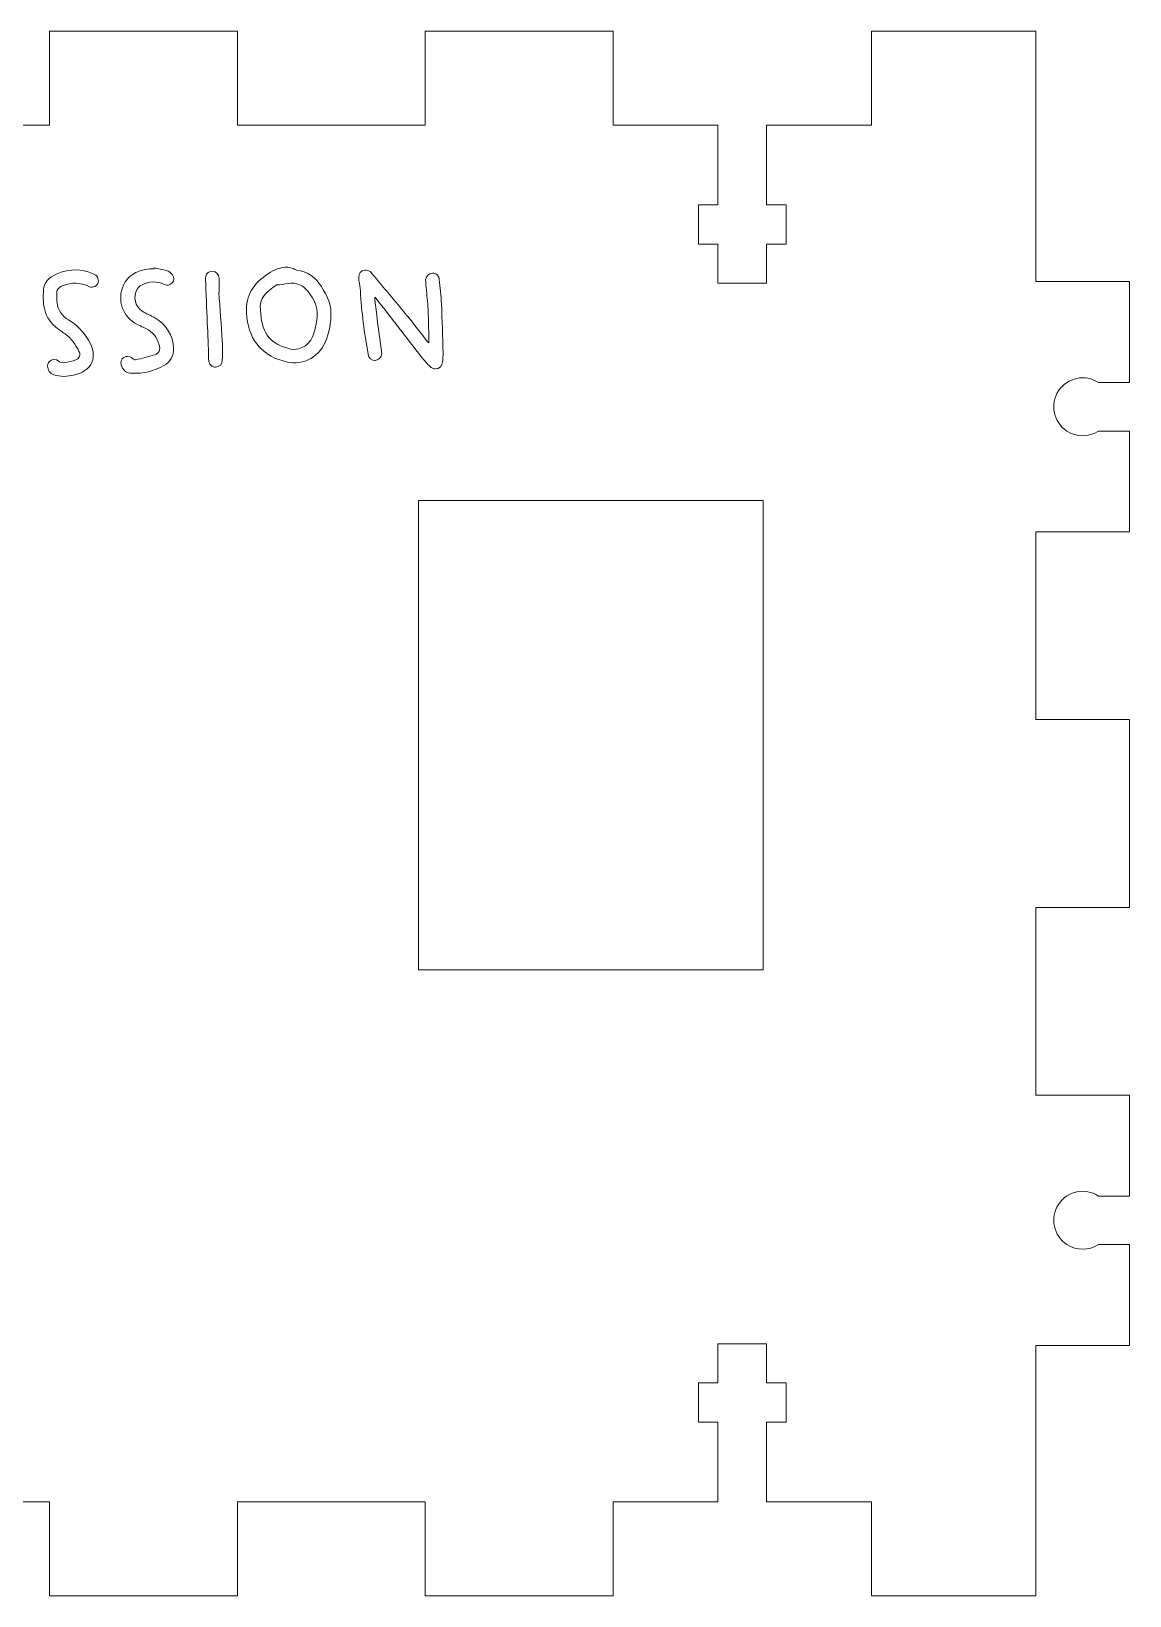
# Model space of a CAD drawing. Header units: inches. Extents: x 30 to 180, y 106 to 206.
# Drawn here: x 110.1 to 180.3, y 106 to 206 of the extents above; entities that cross this region are included whole.
import ezdxf

# ---------------------------------------------------------------- set-up
doc = ezdxf.new("R2010")
doc.units = ezdxf.units.IN
doc.header["$MEASUREMENT"] = 0

# ---------------------------------------------------------------- blocks, each defined once
blk = doc.blocks.new('block 2')
at = {"color": 7, "lineweight": 15, "true_color": 0xffffff}
blk.add_open_spline([(135.47, 186.12), (135.03, 186.69), (134.6, 187.26), (134.14, 187.81)], degree=3, dxfattribs=at)
blk = doc.blocks.new('block 3')
at = {"color": 7, "lineweight": 15, "true_color": 0xffffff}
blk.add_open_spline([(134.14, 187.81), (133.4, 188.71), (132.65, 189.61), (131.9, 190.5)], degree=3, dxfattribs=at)
blk = doc.blocks.new('block 4')
at = {"color": 7, "lineweight": 15, "true_color": 0xffffff}
blk.add_open_spline([(131.9, 190.5), (131.77, 190.71), (131.5, 190.78), (131.28, 190.67)], degree=3, dxfattribs=at)
blk = doc.blocks.new('block 5')
at = {"color": 7, "lineweight": 15, "true_color": 0xffffff}
blk.add_open_spline([(131.28, 190.67), (131.07, 190.57), (131.02, 190.37), (131.07, 190.06)], degree=3, dxfattribs=at)
blk = doc.blocks.new('block 6')
at = {"color": 7, "lineweight": 15, "true_color": 0xffffff}
blk.add_open_spline([(131.07, 190.06), (131.12, 189.84), (131.15, 189.62), (131.16, 189.39)], degree=3, dxfattribs=at)
blk = doc.blocks.new('block 7')
at = {"color": 7, "lineweight": 15, "true_color": 0xffffff}
blk.add_open_spline([(131.16, 189.39), (131.24, 188.05), (131.4, 186.7), (131.65, 185.38)], degree=3, dxfattribs=at)
blk = doc.blocks.new('block 8')
at = {"color": 7, "lineweight": 15, "true_color": 0xffffff}
blk.add_open_spline([(131.65, 185.38), (131.65, 185.37), (131.65, 185.35), (131.65, 185.34)], degree=3, dxfattribs=at)
blk = doc.blocks.new('block 9')
at = {"color": 7, "lineweight": 15, "true_color": 0xffffff}
blk.add_open_spline([(131.65, 185.34), (131.67, 185.1), (131.89, 184.93), (132.13, 184.95)], degree=3, dxfattribs=at)
blk = doc.blocks.new('block 10')
at = {"color": 7, "lineweight": 15, "true_color": 0xffffff}
blk.add_open_spline([(132.13, 184.95), (132.14, 184.95), (132.15, 184.95), (132.15, 184.96)], degree=3, dxfattribs=at)
blk = doc.blocks.new('block 11')
at = {"color": 7, "lineweight": 15, "true_color": 0xffffff}
blk.add_open_spline([(132.15, 184.96), (132.4, 185.01), (132.56, 185.25), (132.51, 185.49)], degree=3, dxfattribs=at)
blk = doc.blocks.new('block 12')
at = {"color": 7, "lineweight": 15, "true_color": 0xffffff}
blk.add_open_spline([(132.51, 185.49), (132.48, 185.77), (132.43, 186.05), (132.4, 186.33)], degree=3, dxfattribs=at)
blk = doc.blocks.new('block 13')
at = {"color": 7, "lineweight": 15, "true_color": 0xffffff}
blk.add_open_spline([(132.4, 186.33), (132.29, 187.15), (132.19, 187.97), (132.09, 188.8)], degree=3, dxfattribs=at)
blk = doc.blocks.new('block 14')
at = {"color": 7, "lineweight": 15, "true_color": 0xffffff}
blk.add_open_spline([(132.09, 188.8), (132.09, 188.87), (132.09, 188.93), (132.09, 189)], degree=3, dxfattribs=at)
blk = doc.blocks.new('block 15')
at = {"color": 7, "lineweight": 15, "true_color": 0xffffff}
blk.add_open_spline([(132.16, 188.92), (133.14, 187.67), (134.11, 186.41), (135.07, 185.17)], degree=3, dxfattribs=at)
blk = doc.blocks.new('block 16')
at = {"color": 7, "lineweight": 15, "true_color": 0xffffff}
blk.add_open_spline([(135.07, 185.17), (135.24, 184.95), (135.42, 184.74), (135.62, 184.56)], degree=3, dxfattribs=at)
blk = doc.blocks.new('block 17')
at = {"color": 7, "lineweight": 15, "true_color": 0xffffff}
blk.add_open_spline([(135.62, 184.56), (135.7, 184.47), (135.82, 184.42), (135.94, 184.41)], degree=3, dxfattribs=at)
blk = doc.blocks.new('block 18')
at = {"color": 7, "lineweight": 15, "true_color": 0xffffff}
blk.add_open_spline([(135.94, 184.41), (136.2, 184.41), (136.4, 184.61), (136.41, 184.87)], degree=3, dxfattribs=at)
blk = doc.blocks.new('block 19')
at = {"color": 7, "lineweight": 15, "true_color": 0xffffff}
blk.add_open_spline([(136.41, 184.87), (136.43, 185.06), (136.45, 185.25), (136.44, 185.44)], degree=3, dxfattribs=at)
blk = doc.blocks.new('block 20')
at = {"color": 7, "lineweight": 15, "true_color": 0xffffff}
blk.add_open_spline([(136.44, 185.44), (136.41, 186.48), (136.38, 187.51), (136.34, 188.57)], degree=3, dxfattribs=at)
blk = doc.blocks.new('block 21')
at = {"color": 7, "lineweight": 15, "true_color": 0xffffff}
blk.add_open_spline([(136.34, 188.57), (136.31, 189.08), (136.26, 189.62), (136.2, 190.14)], degree=3, dxfattribs=at)
blk = doc.blocks.new('block 22')
at = {"color": 7, "lineweight": 15, "true_color": 0xffffff}
blk.add_open_spline([(136.2, 190.14), (136.2, 190.19), (136.18, 190.24), (136.16, 190.28)], degree=3, dxfattribs=at)
blk = doc.blocks.new('block 23')
at = {"color": 7, "lineweight": 15, "true_color": 0xffffff}
blk.add_open_spline([(136.16, 190.28), (136.06, 190.5), (135.81, 190.59), (135.59, 190.49)], degree=3, dxfattribs=at)
blk = doc.blocks.new('block 24')
at = {"color": 7, "lineweight": 15, "true_color": 0xffffff}
blk.add_open_spline([(135.59, 190.49), (135.4, 190.4), (135.29, 190.18), (135.33, 189.97)], degree=3, dxfattribs=at)
blk = doc.blocks.new('block 25')
at = {"color": 7, "lineweight": 15, "true_color": 0xffffff}
blk.add_open_spline([(135.33, 189.97), (135.37, 189.51), (135.42, 189.03), (135.46, 188.56)], degree=3, dxfattribs=at)
blk = doc.blocks.new('block 26')
at = {"color": 7, "lineweight": 15, "true_color": 0xffffff}
blk.add_open_spline([(135.46, 188.56), (135.49, 188.08), (135.51, 187.6), (135.51, 187.12)], degree=3, dxfattribs=at)
blk = doc.blocks.new('block 27')
at = {"color": 7, "lineweight": 15, "true_color": 0xffffff}
blk.add_open_spline([(135.51, 187.12), (135.53, 186.77), (135.53, 186.42), (135.53, 186.07)], degree=3, dxfattribs=at)
blk = doc.blocks.new('block 28')
at = {"color": 7, "lineweight": 15, "true_color": 0xffffff}
blk.add_open_spline([(135.53, 186.07), (135.51, 186.08), (135.49, 186.1), (135.47, 186.12)], degree=3, dxfattribs=at)
blk = doc.blocks.new('block 84')
at = {"color": 7, "lineweight": 15, "true_color": 0xffffff}
blk.add_open_spline([(127.1, 190.73), (127.02, 190.75), (126.95, 190.78), (126.88, 190.82)], degree=3, dxfattribs=at)
blk = doc.blocks.new('block 85')
at = {"color": 7, "lineweight": 15, "true_color": 0xffffff}
blk.add_open_spline([(126.88, 190.82), (126.76, 190.87), (126.64, 190.9), (126.52, 190.92)], degree=3, dxfattribs=at)
blk = doc.blocks.new('block 86')
at = {"color": 7, "lineweight": 15, "true_color": 0xffffff}
blk.add_open_spline([(126.52, 190.92), (126.07, 190.91), (125.64, 190.76), (125.27, 190.49)], degree=3, dxfattribs=at)
blk = doc.blocks.new('block 87')
at = {"color": 7, "lineweight": 15, "true_color": 0xffffff}
blk.add_open_spline([(125.27, 190.49), (124.36, 189.91), (123.81, 189.14), (123.88, 187.99)], degree=3, dxfattribs=at)
blk = doc.blocks.new('block 88')
at = {"color": 7, "lineweight": 15, "true_color": 0xffffff}
blk.add_open_spline([(123.88, 187.99), (123.98, 186.39), (124.75, 185.34), (126.22, 184.92)], degree=3, dxfattribs=at)
blk = doc.blocks.new('block 89')
at = {"color": 7, "lineweight": 15, "true_color": 0xffffff}
blk.add_open_spline([(126.22, 184.92), (127.3, 184.54), (128.49, 185.08), (128.92, 186.14)], degree=3, dxfattribs=at)
blk = doc.blocks.new('block 90')
at = {"color": 7, "lineweight": 15, "true_color": 0xffffff}
blk.add_open_spline([(128.92, 186.14), (129.17, 186.74), (129.29, 187.38), (129.28, 188.02)], degree=3, dxfattribs=at)
blk = doc.blocks.new('block 91')
at = {"color": 7, "lineweight": 15, "true_color": 0xffffff}
blk.add_open_spline([(129.28, 188.02), (129.3, 188.57), (128.99, 189.12), (128.67, 189.67)], degree=3, dxfattribs=at)
blk = doc.blocks.new('block 92')
at = {"color": 7, "lineweight": 15, "true_color": 0xffffff}
blk.add_open_spline([(128.67, 189.67), (128.34, 190.25), (127.76, 190.64), (127.1, 190.73)], degree=3, dxfattribs=at)
blk = doc.blocks.new('block 152')
at = {"color": 7, "lineweight": 15, "true_color": 0xffffff}
blk.add_open_spline([(122.13, 190.21), (122.14, 190.44), (121.96, 190.64), (121.73, 190.65)], degree=3, dxfattribs=at)
blk = doc.blocks.new('block 153')
at = {"color": 7, "lineweight": 15, "true_color": 0xffffff}
blk.add_open_spline([(121.73, 190.65), (121.52, 190.67), (121.32, 190.53), (121.28, 190.32)], degree=3, dxfattribs=at)
blk = doc.blocks.new('block 154')
at = {"color": 7, "lineweight": 15, "true_color": 0xffffff}
blk.add_open_spline([(121.28, 190.32), (121.27, 190.26), (121.26, 190.2), (121.26, 190.14)], degree=3, dxfattribs=at)
blk = doc.blocks.new('block 155')
at = {"color": 7, "lineweight": 15, "true_color": 0xffffff}
blk.add_open_spline([(121.26, 190.14), (121.3, 189.21), (121.34, 188.28), (121.38, 187.36)], degree=3, dxfattribs=at)
blk = doc.blocks.new('block 156')
at = {"color": 7, "lineweight": 15, "true_color": 0xffffff}
blk.add_open_spline([(121.38, 187.36), (121.41, 186.6), (121.46, 185.85), (121.46, 185.09)], degree=3, dxfattribs=at)
blk = doc.blocks.new('block 157')
at = {"color": 7, "lineweight": 15, "true_color": 0xffffff}
blk.add_open_spline([(121.46, 185.09), (121.46, 184.78), (121.58, 184.56), (121.83, 184.52)], degree=3, dxfattribs=at)
blk = doc.blocks.new('block 158')
at = {"color": 7, "lineweight": 15, "true_color": 0xffffff}
blk.add_open_spline([(121.83, 184.52), (121.86, 184.52), (121.88, 184.52), (121.9, 184.52)], degree=3, dxfattribs=at)
blk = doc.blocks.new('block 159')
at = {"color": 7, "lineweight": 15, "true_color": 0xffffff}
blk.add_open_spline([(121.9, 184.52), (122.15, 184.53), (122.34, 184.73), (122.33, 184.97)], degree=3, dxfattribs=at)
blk = doc.blocks.new('block 160')
at = {"color": 7, "lineweight": 15, "true_color": 0xffffff}
blk.add_open_spline([(122.33, 184.97), (122.36, 185.38), (122.36, 185.79), (122.33, 186.2)], degree=3, dxfattribs=at)
blk = doc.blocks.new('block 161')
at = {"color": 7, "lineweight": 15, "true_color": 0xffffff}
blk.add_open_spline([(122.33, 186.2), (122.27, 187.23), (122.19, 188.27), (122.12, 189.3)], degree=3, dxfattribs=at)
blk = doc.blocks.new('block 162')
at = {"color": 7, "lineweight": 15, "true_color": 0xffffff}
blk.add_open_spline([(113.78, 186.25), (113.47, 186.78), (113.04, 187.23), (112.52, 187.55)], degree=3, dxfattribs=at)
blk = doc.blocks.new('block 163')
at = {"color": 7, "lineweight": 15, "true_color": 0xffffff}
blk.add_open_spline([(112.52, 187.55), (112.11, 187.77), (111.83, 188.18), (111.78, 188.64)], degree=3, dxfattribs=at)
blk = doc.blocks.new('block 164')
at = {"color": 7, "lineweight": 15, "true_color": 0xffffff}
blk.add_open_spline([(111.78, 188.64), (111.76, 188.79), (111.76, 188.94), (111.76, 189.09), (111.76, 189.51), (111.81, 189.59), (112.19, 189.75)], degree=3, knots=[0, 0, 0, 0, 1, 1, 1, 2, 2, 2, 2], dxfattribs=at)
blk = doc.blocks.new('block 165')
at = {"color": 7, "lineweight": 15, "true_color": 0xffffff}
blk.add_open_spline([(112.19, 189.75), (112.7, 189.95), (113.27, 189.93), (113.76, 189.7)], degree=3, dxfattribs=at)
blk = doc.blocks.new('block 166')
at = {"color": 7, "lineweight": 15, "true_color": 0xffffff}
blk.add_open_spline([(113.76, 189.7), (113.77, 189.69), (113.77, 189.69), (113.77, 189.69), (113.99, 189.57), (114.26, 189.65), (114.38, 189.86)], degree=3, knots=[0, 0, 0, 0, 1, 1, 1, 2, 2, 2, 2], dxfattribs=at)
blk = doc.blocks.new('block 167')
at = {"color": 7, "lineweight": 15, "true_color": 0xffffff}
blk.add_open_spline([(114.38, 189.86), (114.48, 190.08), (114.39, 190.33), (114.18, 190.44)], degree=3, dxfattribs=at)
blk = doc.blocks.new('block 168')
at = {"color": 7, "lineweight": 15, "true_color": 0xffffff}
blk.add_open_spline([(114.18, 190.44), (114.15, 190.46), (114.12, 190.47), (114.09, 190.49)], degree=3, dxfattribs=at)
blk = doc.blocks.new('block 169')
at = {"color": 7, "lineweight": 15, "true_color": 0xffffff}
blk.add_open_spline([(114.09, 190.49), (113.22, 190.88), (112.22, 190.81), (111.42, 190.3)], degree=3, dxfattribs=at)
blk = doc.blocks.new('block 170')
at = {"color": 7, "lineweight": 15, "true_color": 0xffffff}
blk.add_open_spline([(111.42, 190.3), (111.14, 190.13), (110.95, 189.84), (110.92, 189.51)], degree=3, dxfattribs=at)
blk = doc.blocks.new('block 171')
at = {"color": 7, "lineweight": 15, "true_color": 0xffffff}
blk.add_open_spline([(110.92, 189.51), (110.82, 188.45), (111, 187.47), (112.02, 186.84)], degree=3, dxfattribs=at)
blk = doc.blocks.new('block 172')
at = {"color": 7, "lineweight": 15, "true_color": 0xffffff}
blk.add_open_spline([(112.02, 186.84), (112.11, 186.78), (112.2, 186.72), (112.29, 186.65)], degree=3, dxfattribs=at)
blk = doc.blocks.new('block 173')
at = {"color": 7, "lineweight": 15, "true_color": 0xffffff}
blk.add_open_spline([(112.29, 186.65), (112.68, 186.36), (112.98, 185.97), (113.18, 185.53)], degree=3, dxfattribs=at)
blk = doc.blocks.new('block 174')
at = {"color": 7, "lineweight": 15, "true_color": 0xffffff}
blk.add_open_spline([(113.18, 185.53), (113.21, 185.5), (113.22, 185.46), (113.23, 185.43), (113.29, 185.24), (113.18, 185.05), (112.99, 184.99)], degree=3, knots=[0, 0, 0, 0, 1, 1, 1, 2, 2, 2, 2], dxfattribs=at)
blk = doc.blocks.new('block 175')
at = {"color": 7, "lineweight": 15, "true_color": 0xffffff}
blk.add_open_spline([(112.99, 184.99), (112.75, 184.9), (112.5, 184.84), (112.25, 184.81)], degree=3, dxfattribs=at)
blk = doc.blocks.new('block 176')
at = {"color": 7, "lineweight": 15, "true_color": 0xffffff}
blk.add_open_spline([(112.25, 184.81), (112.1, 184.78), (111.96, 184.82), (111.85, 184.93)], degree=3, dxfattribs=at)
blk = doc.blocks.new('block 177')
at = {"color": 7, "lineweight": 15, "true_color": 0xffffff}
blk.add_open_spline([(111.85, 184.93), (111.74, 185.04), (111.55, 185.06), (111.41, 184.97)], degree=3, dxfattribs=at)
blk = doc.blocks.new('block 178')
at = {"color": 7, "lineweight": 15, "true_color": 0xffffff}
blk.add_open_spline([(111.41, 184.97), (111.27, 184.9), (111.18, 184.75), (111.18, 184.59)], degree=3, dxfattribs=at)
blk = doc.blocks.new('block 179')
at = {"color": 7, "lineweight": 15, "true_color": 0xffffff}
blk.add_open_spline([(111.18, 184.59), (111.17, 184.34), (111.34, 184.11), (111.58, 184.03)], degree=3, dxfattribs=at)
blk = doc.blocks.new('block 180')
at = {"color": 7, "lineweight": 15, "true_color": 0xffffff}
blk.add_open_spline([(111.58, 184.03), (111.79, 183.98), (112, 183.95), (112.21, 183.92)], degree=3, dxfattribs=at)
blk = doc.blocks.new('block 181')
at = {"color": 7, "lineweight": 15, "true_color": 0xffffff}
blk.add_open_spline([(112.21, 183.92), (112.46, 183.95), (112.65, 183.97), (112.83, 184.01)], degree=3, dxfattribs=at)
blk = doc.blocks.new('block 182')
at = {"color": 7, "lineweight": 15, "true_color": 0xffffff}
blk.add_open_spline([(112.83, 184.01), (114.05, 184.27), (114.44, 185.19), (113.78, 186.25)], degree=3, dxfattribs=at)
blk = doc.blocks.new('block 183')
at = {"color": 7, "lineweight": 15, "true_color": 0xffffff}
blk.add_open_spline([(117.96, 190.81), (117.87, 190.82), (117.77, 190.82), (117.68, 190.81)], degree=3, dxfattribs=at)
blk = doc.blocks.new('block 184')
at = {"color": 7, "lineweight": 15, "true_color": 0xffffff}
blk.add_open_spline([(117.68, 190.81), (117.07, 190.73), (116.51, 190.55), (116.16, 190)], degree=3, dxfattribs=at)
blk = doc.blocks.new('block 185')
at = {"color": 7, "lineweight": 15, "true_color": 0xffffff}
blk.add_open_spline([(116.16, 190), (116.15, 189.98), (116.13, 189.96), (116.12, 189.94)], degree=3, dxfattribs=at)
blk = doc.blocks.new('block 186')
at = {"color": 7, "lineweight": 15, "true_color": 0xffffff}
blk.add_open_spline([(116.12, 189.94), (115.58, 189.04), (115.86, 187.88), (116.75, 187.34)], degree=3, dxfattribs=at)
blk = doc.blocks.new('block 187')
at = {"color": 7, "lineweight": 15, "true_color": 0xffffff}
blk.add_open_spline([(116.75, 187.34), (116.98, 187.21), (117.22, 187.09), (117.46, 186.99)], degree=3, dxfattribs=at)
blk = doc.blocks.new('block 188')
at = {"color": 7, "lineweight": 15, "true_color": 0xffffff}
blk.add_open_spline([(117.46, 186.99), (117.88, 186.79), (118.19, 186.41), (118.3, 185.96)], degree=3, dxfattribs=at)
blk = doc.blocks.new('block 189')
at = {"color": 7, "lineweight": 15, "true_color": 0xffffff}
blk.add_open_spline([(118.3, 185.96), (118.4, 185.62), (118.33, 185.42), (118, 185.31)], degree=3, dxfattribs=at)
blk = doc.blocks.new('block 190')
at = {"color": 7, "lineweight": 15, "true_color": 0xffffff}
blk.add_open_spline([(118, 185.31), (117.61, 185.18), (117.2, 185.07), (116.8, 185)], degree=3, dxfattribs=at)
blk = doc.blocks.new('block 191')
at = {"color": 7, "lineweight": 15, "true_color": 0xffffff}
blk.add_open_spline([(116.8, 185), (116.73, 184.98), (116.63, 185.05), (116.56, 185.11)], degree=3, dxfattribs=at)
blk = doc.blocks.new('block 192')
at = {"color": 7, "lineweight": 15, "true_color": 0xffffff}
blk.add_open_spline([(116.56, 185.11), (116.41, 185.23), (116.2, 185.24), (116.04, 185.14)], degree=3, dxfattribs=at)
blk = doc.blocks.new('block 193')
at = {"color": 7, "lineweight": 15, "true_color": 0xffffff}
blk.add_open_spline([(116.04, 185.14), (115.89, 185.04), (115.82, 184.85), (115.87, 184.67)], degree=3, dxfattribs=at)
blk = doc.blocks.new('block 194')
at = {"color": 7, "lineweight": 15, "true_color": 0xffffff}
blk.add_open_spline([(115.87, 184.67), (115.95, 184.35), (116.24, 184.12), (116.57, 184.13)], degree=3, dxfattribs=at)
blk = doc.blocks.new('block 195')
at = {"color": 7, "lineweight": 15, "true_color": 0xffffff}
blk.add_open_spline([(116.57, 184.13), (117.28, 184.1), (117.98, 184.27), (118.6, 184.63)], degree=3, dxfattribs=at)
blk = doc.blocks.new('block 196')
at = {"color": 7, "lineweight": 15, "true_color": 0xffffff}
blk.add_open_spline([(118.6, 184.63), (119, 184.83), (119.25, 185.25), (119.22, 185.71)], degree=3, dxfattribs=at)
blk = doc.blocks.new('block 197')
at = {"color": 7, "lineweight": 15, "true_color": 0xffffff}
blk.add_open_spline([(119.22, 185.71), (119.2, 186.53), (118.74, 187.28), (118.02, 187.68)], degree=3, dxfattribs=at)
blk = doc.blocks.new('block 198')
at = {"color": 7, "lineweight": 15, "true_color": 0xffffff}
blk.add_open_spline([(118.02, 187.68), (117.76, 187.83), (117.48, 187.95), (117.22, 188.1)], degree=3, dxfattribs=at)
blk = doc.blocks.new('block 199')
at = {"color": 7, "lineweight": 15, "true_color": 0xffffff}
blk.add_open_spline([(117.22, 188.1), (116.76, 188.41), (116.62, 189.03), (116.9, 189.51)], degree=3, dxfattribs=at)
blk = doc.blocks.new('block 200')
at = {"color": 7, "lineweight": 15, "true_color": 0xffffff}
blk.add_open_spline([(116.9, 189.51), (116.96, 189.62), (117.06, 189.71), (117.18, 189.77)], degree=3, dxfattribs=at)
blk = doc.blocks.new('block 201')
at = {"color": 7, "lineweight": 15, "true_color": 0xffffff}
blk.add_open_spline([(117.18, 189.77), (117.63, 190.02), (118.17, 190.04), (118.63, 189.81)], degree=3, dxfattribs=at)
blk = doc.blocks.new('block 202')
at = {"color": 7, "lineweight": 15, "true_color": 0xffffff}
blk.add_open_spline([(118.63, 189.81), (118.8, 189.72), (119.01, 189.76), (119.14, 189.91)], degree=3, dxfattribs=at)
blk = doc.blocks.new('block 203')
at = {"color": 7, "lineweight": 15, "true_color": 0xffffff}
blk.add_open_spline([(119.14, 189.91), (119.27, 190.05), (119.28, 190.26), (119.16, 190.42)], degree=3, dxfattribs=at)
blk = doc.blocks.new('block 204')
at = {"color": 7, "lineweight": 15, "true_color": 0xffffff}
blk.add_open_spline([(119.16, 190.42), (119.06, 190.55), (118.93, 190.65), (118.78, 190.7)], degree=3, dxfattribs=at)
blk = doc.blocks.new('block 205')
at = {"color": 7, "lineweight": 15, "true_color": 0xffffff}
blk.add_open_spline([(118.78, 190.7), (118.52, 190.77), (118.25, 190.82), (117.98, 190.86)], degree=3, dxfattribs=at)
blk = doc.blocks.new('block 206')
at = {"color": 7, "lineweight": 15, "true_color": 0xffffff}
blk.add_open_spline([(124.78, 188.18), (124.81, 186.81), (125.33, 186.06), (126.45, 185.75)], degree=3, dxfattribs=at)
blk = doc.blocks.new('block 207')
at = {"color": 7, "lineweight": 15, "true_color": 0xffffff}
blk.add_open_spline([(126.45, 185.75), (127.11, 185.49), (127.85, 185.82), (128.1, 186.47)], degree=3, dxfattribs=at)
blk = doc.blocks.new('block 208')
at = {"color": 7, "lineweight": 15, "true_color": 0xffffff}
blk.add_open_spline([(128.1, 186.47), (128.12, 186.5), (128.13, 186.53), (128.14, 186.56)], degree=3, dxfattribs=at)
blk = doc.blocks.new('block 209')
at = {"color": 7, "lineweight": 15, "true_color": 0xffffff}
blk.add_open_spline([(128.14, 186.56), (128.27, 186.93), (128.35, 187.31), (128.39, 187.69)], degree=3, dxfattribs=at)
blk = doc.blocks.new('block 210')
at = {"color": 7, "lineweight": 15, "true_color": 0xffffff}
blk.add_open_spline([(128.39, 187.69), (128.48, 188.45), (128.1, 189.04), (127.62, 189.58)], degree=3, dxfattribs=at)
blk = doc.blocks.new('block 211')
at = {"color": 7, "lineweight": 15, "true_color": 0xffffff}
blk.add_open_spline([(127.62, 189.58), (127.52, 189.67), (127.4, 189.74), (127.27, 189.78)], degree=3, dxfattribs=at)
blk = doc.blocks.new('block 212')
at = {"color": 7, "lineweight": 15, "true_color": 0xffffff}
blk.add_open_spline([(127.27, 189.78), (126.79, 190.04), (126.3, 189.78), (125.82, 189.78)], degree=3, dxfattribs=at)
blk = doc.blocks.new('block 213')
at = {"color": 7, "lineweight": 15, "true_color": 0xffffff}
blk.add_open_spline([(125.82, 189.78), (125.8, 189.78), (125.79, 189.78), (125.78, 189.77)], degree=3, dxfattribs=at)
blk = doc.blocks.new('block 214')
at = {"color": 7, "lineweight": 15, "true_color": 0xffffff}
blk.add_open_spline([(125.78, 189.77), (125.2, 189.36), (124.66, 188.93), (124.78, 188.18)], degree=3, dxfattribs=at)
blk = doc.blocks.new('block 245')
at = {"color": 7, "lineweight": 15, "true_color": 0xffffff}
blk.add_lwpolyline([(134.88, 145.99), (156.88, 145.99)], dxfattribs=at)
blk = doc.blocks.new('block 246')
at = {"color": 7, "lineweight": 15, "true_color": 0xffffff}
blk.add_lwpolyline([(156.88, 145.99), (156.88, 175.99)], dxfattribs=at)
blk = doc.blocks.new('block 247')
at = {"color": 7, "lineweight": 15, "true_color": 0xffffff}
blk.add_lwpolyline([(156.88, 175.99), (134.88, 175.99)], dxfattribs=at)
blk = doc.blocks.new('block 248')
at = {"color": 7, "lineweight": 15, "true_color": 0xffffff}
blk.add_lwpolyline([(134.88, 175.99), (134.88, 145.99)], dxfattribs=at)
blk = doc.blocks.new('block 249')
at = {"color": 7, "lineweight": 15, "true_color": 0xffffff}
blk.add_lwpolyline([(132.09, 189), (132.16, 188.92)], dxfattribs=at)
blk = doc.blocks.new('block 255')
at = {"color": 7, "lineweight": 15, "true_color": 0xffffff}
blk.add_lwpolyline([(122.12, 189.3), (122.13, 189.29)], dxfattribs=at)
blk = doc.blocks.new('block 256')
at = {"color": 7, "lineweight": 15, "true_color": 0xffffff}
blk.add_lwpolyline([(122.13, 189.29), (122.13, 190.21)], dxfattribs=at)
blk = doc.blocks.new('block 257')
at = {"color": 7, "lineweight": 15, "true_color": 0xffffff}
blk.add_lwpolyline([(117.98, 190.86), (117.96, 190.81)], dxfattribs=at)
blk = doc.blocks.new('block 258')
at = {"color": 7, "lineweight": 15, "true_color": 0xffffff}
blk.add_lwpolyline([(180.3, 173.99), (180.3, 180.44)], dxfattribs=at)
blk = doc.blocks.new('block 259')
at = {"color": 7, "lineweight": 15, "true_color": 0xffffff}
blk.add_lwpolyline([(180.3, 173.99), (174.3, 173.99)], dxfattribs=at)
blk = doc.blocks.new('block 260')
at = {"color": 7, "lineweight": 15, "true_color": 0xffffff}
blk.add_lwpolyline([(174.3, 173.99), (174.3, 161.99)], dxfattribs=at)
blk = doc.blocks.new('block 261')
at = {"color": 7, "lineweight": 15, "true_color": 0xffffff}
blk.add_lwpolyline([(174.3, 161.99), (180.3, 161.99)], dxfattribs=at)
blk = doc.blocks.new('block 262')
at = {"color": 7, "lineweight": 15, "true_color": 0xffffff}
blk.add_lwpolyline([(180.3, 161.99), (180.3, 149.99)], dxfattribs=at)
blk = doc.blocks.new('block 263')
at = {"color": 7, "lineweight": 15, "true_color": 0xffffff}
blk.add_lwpolyline([(180.3, 149.99), (174.3, 149.99)], dxfattribs=at)
blk = doc.blocks.new('block 264')
at = {"color": 7, "lineweight": 15, "true_color": 0xffffff}
blk.add_lwpolyline([(174.3, 149.99), (174.3, 137.99)], dxfattribs=at)
blk = doc.blocks.new('block 265')
at = {"color": 7, "lineweight": 15, "true_color": 0xffffff}
blk.add_lwpolyline([(174.3, 137.99), (180.3, 137.99)], dxfattribs=at)
blk = doc.blocks.new('block 266')
at = {"color": 7, "lineweight": 15, "true_color": 0xffffff}
blk.add_lwpolyline([(180.3, 137.99), (180.3, 131.54)], dxfattribs=at)
blk = doc.blocks.new('block 267')
at = {"color": 7, "lineweight": 15, "true_color": 0xffffff}
blk.add_lwpolyline([(180.3, 131.54), (178.31, 131.54)], dxfattribs=at)
blk = doc.blocks.new('block 268')
at = {"color": 7, "lineweight": 15, "true_color": 0xffffff}
blk.add_lwpolyline([(180.3, 128.44), (178.31, 128.44)], dxfattribs=at)
blk = doc.blocks.new('block 269')
at = {"color": 7, "lineweight": 15, "true_color": 0xffffff}
blk.add_lwpolyline([(180.3, 128.44), (180.3, 121.99)], dxfattribs=at)
blk = doc.blocks.new('block 270')
at = {"color": 7, "lineweight": 15, "true_color": 0xffffff}
blk.add_lwpolyline([(180.3, 121.99), (174.3, 121.99)], dxfattribs=at)
blk = doc.blocks.new('block 271')
at = {"color": 7, "lineweight": 15, "true_color": 0xffffff}
blk.add_lwpolyline([(174.3, 121.99), (174.3, 105.99)], dxfattribs=at)
blk = doc.blocks.new('block 272')
at = {"color": 7, "lineweight": 15, "true_color": 0xffffff}
blk.add_lwpolyline([(174.3, 105.99), (163.8, 105.99)], dxfattribs=at)
blk = doc.blocks.new('block 273')
at = {"color": 7, "lineweight": 15, "true_color": 0xffffff}
blk.add_lwpolyline([(163.8, 105.99), (163.8, 111.99)], dxfattribs=at)
blk = doc.blocks.new('block 274')
at = {"color": 7, "lineweight": 15, "true_color": 0xffffff}
blk.add_lwpolyline([(163.8, 111.99), (157.1, 111.99)], dxfattribs=at)
blk = doc.blocks.new('block 275')
at = {"color": 7, "lineweight": 15, "true_color": 0xffffff}
blk.add_lwpolyline([(157.1, 111.99), (157.1, 117.09)], dxfattribs=at)
blk = doc.blocks.new('block 276')
at = {"color": 7, "lineweight": 15, "true_color": 0xffffff}
blk.add_lwpolyline([(157.1, 117.09), (158.35, 117.09)], dxfattribs=at)
blk = doc.blocks.new('block 277')
at = {"color": 7, "lineweight": 15, "true_color": 0xffffff}
blk.add_lwpolyline([(158.35, 117.09), (158.35, 119.59)], dxfattribs=at)
blk = doc.blocks.new('block 278')
at = {"color": 7, "lineweight": 15, "true_color": 0xffffff}
blk.add_lwpolyline([(158.35, 119.59), (157.1, 119.59)], dxfattribs=at)
blk = doc.blocks.new('block 279')
at = {"color": 7, "lineweight": 15, "true_color": 0xffffff}
blk.add_lwpolyline([(157.1, 119.59), (157.1, 122.09)], dxfattribs=at)
blk = doc.blocks.new('block 280')
at = {"color": 7, "lineweight": 15, "true_color": 0xffffff}
blk.add_lwpolyline([(157.1, 122.09), (154, 122.09)], dxfattribs=at)
blk = doc.blocks.new('block 281')
at = {"color": 7, "lineweight": 15, "true_color": 0xffffff}
blk.add_lwpolyline([(154, 122.09), (154, 119.59)], dxfattribs=at)
blk = doc.blocks.new('block 282')
at = {"color": 7, "lineweight": 15, "true_color": 0xffffff}
blk.add_lwpolyline([(154, 119.59), (152.75, 119.59)], dxfattribs=at)
blk = doc.blocks.new('block 283')
at = {"color": 7, "lineweight": 15, "true_color": 0xffffff}
blk.add_lwpolyline([(152.75, 119.59), (152.75, 117.09)], dxfattribs=at)
blk = doc.blocks.new('block 284')
at = {"color": 7, "lineweight": 15, "true_color": 0xffffff}
blk.add_lwpolyline([(152.75, 117.09), (154, 117.09)], dxfattribs=at)
blk = doc.blocks.new('block 285')
at = {"color": 7, "lineweight": 15, "true_color": 0xffffff}
blk.add_lwpolyline([(154, 117.09), (154, 111.99)], dxfattribs=at)
blk = doc.blocks.new('block 286')
at = {"color": 7, "lineweight": 15, "true_color": 0xffffff}
blk.add_lwpolyline([(154, 111.99), (147.3, 111.99)], dxfattribs=at)
blk = doc.blocks.new('block 287')
at = {"color": 7, "lineweight": 15, "true_color": 0xffffff}
blk.add_lwpolyline([(147.3, 111.99), (147.3, 105.99)], dxfattribs=at)
blk = doc.blocks.new('block 288')
at = {"color": 7, "lineweight": 15, "true_color": 0xffffff}
blk.add_lwpolyline([(147.3, 105.99), (135.3, 105.99)], dxfattribs=at)
blk = doc.blocks.new('block 289')
at = {"color": 7, "lineweight": 15, "true_color": 0xffffff}
blk.add_lwpolyline([(135.3, 105.99), (135.3, 111.99)], dxfattribs=at)
blk = doc.blocks.new('block 290')
at = {"color": 7, "lineweight": 15, "true_color": 0xffffff}
blk.add_lwpolyline([(135.3, 111.99), (123.3, 111.99)], dxfattribs=at)
blk = doc.blocks.new('block 291')
at = {"color": 7, "lineweight": 15, "true_color": 0xffffff}
blk.add_lwpolyline([(123.3, 111.99), (123.3, 105.99)], dxfattribs=at)
blk = doc.blocks.new('block 292')
at = {"color": 7, "lineweight": 15, "true_color": 0xffffff}
blk.add_lwpolyline([(123.3, 105.99), (111.3, 105.99)], dxfattribs=at)
blk = doc.blocks.new('block 293')
at = {"color": 7, "lineweight": 15, "true_color": 0xffffff}
blk.add_lwpolyline([(111.3, 105.99), (111.3, 111.99)], dxfattribs=at)
blk = doc.blocks.new('block 294')
at = {"color": 7, "lineweight": 15, "true_color": 0xffffff}
blk.add_lwpolyline([(111.3, 111.99), (99.3, 111.99)], dxfattribs=at)
blk = doc.blocks.new('block 358')
at = {"color": 7, "lineweight": 15, "true_color": 0xffffff}
blk.add_lwpolyline([(99.3, 199.99), (111.3, 199.99)], dxfattribs=at)
blk = doc.blocks.new('block 359')
at = {"color": 7, "lineweight": 15, "true_color": 0xffffff}
blk.add_lwpolyline([(111.3, 199.99), (111.3, 205.99)], dxfattribs=at)
blk = doc.blocks.new('block 360')
at = {"color": 7, "lineweight": 15, "true_color": 0xffffff}
blk.add_lwpolyline([(111.3, 205.99), (123.3, 205.99)], dxfattribs=at)
blk = doc.blocks.new('block 361')
at = {"color": 7, "lineweight": 15, "true_color": 0xffffff}
blk.add_lwpolyline([(123.3, 205.99), (123.3, 199.99)], dxfattribs=at)
blk = doc.blocks.new('block 362')
at = {"color": 7, "lineweight": 15, "true_color": 0xffffff}
blk.add_lwpolyline([(123.3, 199.99), (135.3, 199.99)], dxfattribs=at)
blk = doc.blocks.new('block 363')
at = {"color": 7, "lineweight": 15, "true_color": 0xffffff}
blk.add_lwpolyline([(135.3, 199.99), (135.3, 205.99)], dxfattribs=at)
blk = doc.blocks.new('block 364')
at = {"color": 7, "lineweight": 15, "true_color": 0xffffff}
blk.add_lwpolyline([(135.3, 205.99), (147.3, 205.99)], dxfattribs=at)
blk = doc.blocks.new('block 365')
at = {"color": 7, "lineweight": 15, "true_color": 0xffffff}
blk.add_lwpolyline([(147.3, 205.99), (147.3, 199.99)], dxfattribs=at)
blk = doc.blocks.new('block 366')
at = {"color": 7, "lineweight": 15, "true_color": 0xffffff}
blk.add_lwpolyline([(147.3, 199.99), (154, 199.99)], dxfattribs=at)
blk = doc.blocks.new('block 367')
at = {"color": 7, "lineweight": 15, "true_color": 0xffffff}
blk.add_lwpolyline([(154, 199.99), (154, 194.89)], dxfattribs=at)
blk = doc.blocks.new('block 368')
at = {"color": 7, "lineweight": 15, "true_color": 0xffffff}
blk.add_lwpolyline([(154, 194.89), (152.75, 194.89)], dxfattribs=at)
blk = doc.blocks.new('block 369')
at = {"color": 7, "lineweight": 15, "true_color": 0xffffff}
blk.add_lwpolyline([(152.75, 194.89), (152.75, 192.39)], dxfattribs=at)
blk = doc.blocks.new('block 370')
at = {"color": 7, "lineweight": 15, "true_color": 0xffffff}
blk.add_lwpolyline([(152.75, 192.39), (154, 192.39)], dxfattribs=at)
blk = doc.blocks.new('block 371')
at = {"color": 7, "lineweight": 15, "true_color": 0xffffff}
blk.add_lwpolyline([(154, 192.39), (154, 189.89)], dxfattribs=at)
blk = doc.blocks.new('block 372')
at = {"color": 7, "lineweight": 15, "true_color": 0xffffff}
blk.add_lwpolyline([(154, 189.89), (157.1, 189.89)], dxfattribs=at)
blk = doc.blocks.new('block 373')
at = {"color": 7, "lineweight": 15, "true_color": 0xffffff}
blk.add_lwpolyline([(157.1, 189.89), (157.1, 192.39)], dxfattribs=at)
blk = doc.blocks.new('block 374')
at = {"color": 7, "lineweight": 15, "true_color": 0xffffff}
blk.add_lwpolyline([(157.1, 192.39), (158.35, 192.39)], dxfattribs=at)
blk = doc.blocks.new('block 375')
at = {"color": 7, "lineweight": 15, "true_color": 0xffffff}
blk.add_lwpolyline([(158.35, 192.39), (158.35, 194.89)], dxfattribs=at)
blk = doc.blocks.new('block 376')
at = {"color": 7, "lineweight": 15, "true_color": 0xffffff}
blk.add_lwpolyline([(158.35, 194.89), (157.1, 194.89)], dxfattribs=at)
blk = doc.blocks.new('block 377')
at = {"color": 7, "lineweight": 15, "true_color": 0xffffff}
blk.add_lwpolyline([(157.1, 194.89), (157.1, 199.99)], dxfattribs=at)
blk = doc.blocks.new('block 378')
at = {"color": 7, "lineweight": 15, "true_color": 0xffffff}
blk.add_lwpolyline([(157.1, 199.99), (163.8, 199.99)], dxfattribs=at)
blk = doc.blocks.new('block 379')
at = {"color": 7, "lineweight": 15, "true_color": 0xffffff}
blk.add_lwpolyline([(163.8, 199.99), (163.8, 205.99)], dxfattribs=at)
blk = doc.blocks.new('block 380')
at = {"color": 7, "lineweight": 15, "true_color": 0xffffff}
blk.add_lwpolyline([(163.8, 205.99), (174.3, 205.99)], dxfattribs=at)
blk = doc.blocks.new('block 381')
at = {"color": 7, "lineweight": 15, "true_color": 0xffffff}
blk.add_lwpolyline([(174.3, 205.99), (174.3, 189.99)], dxfattribs=at)
blk = doc.blocks.new('block 382')
at = {"color": 7, "lineweight": 15, "true_color": 0xffffff}
blk.add_lwpolyline([(174.3, 189.99), (180.3, 189.99)], dxfattribs=at)
blk = doc.blocks.new('block 383')
at = {"color": 7, "lineweight": 15, "true_color": 0xffffff}
blk.add_lwpolyline([(180.3, 183.54), (180.3, 189.99)], dxfattribs=at)
blk = doc.blocks.new('block 384')
at = {"color": 7, "lineweight": 15, "true_color": 0xffffff}
blk.add_lwpolyline([(180.3, 183.54), (178.31, 183.54)], dxfattribs=at)
blk = doc.blocks.new('block 385')
at = {"color": 7, "lineweight": 15, "true_color": 0xffffff}
blk.add_lwpolyline([(180.3, 180.44), (178.31, 180.44)], dxfattribs=at)
blk = doc.blocks.new('block 388')
at = {"color": 7, "lineweight": 15, "true_color": 0xffffff}
blk.add_open_spline([(178.31, 131.54), (177.46, 132.1), (176.31, 131.86), (175.75, 131), (175.2, 130.15), (175.44, 129), (176.29, 128.44), (176.91, 128.04), (177.7, 128.04), (178.31, 128.44)], degree=3, knots=[0, 0, 0, 0, 1, 1, 1, 2, 2, 2, 3, 3, 3, 3], dxfattribs=at)
blk = doc.blocks.new('block 391')
at = {"color": 7, "lineweight": 15, "true_color": 0xffffff}
blk.add_open_spline([(178.31, 183.54), (177.46, 184.1), (176.31, 183.86), (175.75, 183), (175.2, 182.15), (175.44, 181), (176.29, 180.44), (176.91, 180.04), (177.7, 180.04), (178.31, 180.44)], degree=3, knots=[0, 0, 0, 0, 1, 1, 1, 2, 2, 2, 3, 3, 3, 3], dxfattribs=at)

msp = doc.modelspace()

# ---------------------------------------------------------------- block references
for name in ['block 359', 'block 360', 'block 361', 'block 363', 'block 364', 'block 365', 'block 379', 'block 380', 'block 381', 'block 358', 'block 362', 'block 366', 'block 367', 'block 377', 'block 378', 'block 368', 'block 369', 'block 376', 'block 375', 'block 370', 'block 371', 'block 373', 'block 374', 'block 170', 'block 169', 'block 168', 'block 167', 'block 184', 'block 201', 'block 183', 'block 257', 'block 205', 'block 204', 'block 203', 'block 154', 'block 155', 'block 153', 'block 152', 'block 256', 'block 87', 'block 86', 'block 212', 'block 85', 'block 84', 'block 92', 'block 5', 'block 6', 'block 4', 'block 3', 'block 24', 'block 23', 'block 22', 'block 21', 'block 171', 'block 164', 'block 165', 'block 166', 'block 186', 'block 185', 'block 199', 'block 200', 'block 202', 'block 161', 'block 255', 'block 214', 'block 213', 'block 211', 'block 210', 'block 91', 'block 7', 'block 14', 'block 249', 'block 25', 'block 372', 'block 382', 'block 383', 'block 163', 'block 198', 'block 206', 'block 90', 'block 13', 'block 15', 'block 26', 'block 20', 'block 162', 'block 187', 'block 197', 'block 156', 'block 88', 'block 209', 'block 2', 'block 27', 'block 172', 'block 173', 'block 182', 'block 188', 'block 160', 'block 89', 'block 207', 'block 208', 'block 12', 'block 28', 'block 177', 'block 174', 'block 193', 'block 192', 'block 191', 'block 190', 'block 189', 'block 196', 'block 157', 'block 8', 'block 9', 'block 11', 'block 16', 'block 19', 'block 179', 'block 178', 'block 180', 'block 176', 'block 181', 'block 175', 'block 194', 'block 195', 'block 158', 'block 159', 'block 10', 'block 17', 'block 18', 'block 391', 'block 384', 'block 385', 'block 258', 'block 247', 'block 248', 'block 246', 'block 259', 'block 260', 'block 261', 'block 262', 'block 263', 'block 264', 'block 245', 'block 265', 'block 266', 'block 388', 'block 267', 'block 268', 'block 269', 'block 280', 'block 281', 'block 279', 'block 270', 'block 271', 'block 282', 'block 283', 'block 278', 'block 277', 'block 284', 'block 285', 'block 275', 'block 276', 'block 294', 'block 293', 'block 290', 'block 291', 'block 289', 'block 286', 'block 287', 'block 274', 'block 273', 'block 292', 'block 288', 'block 272']:
    msp.add_blockref(name, (0, 0))

doc.saveas('drawing.dxf')
